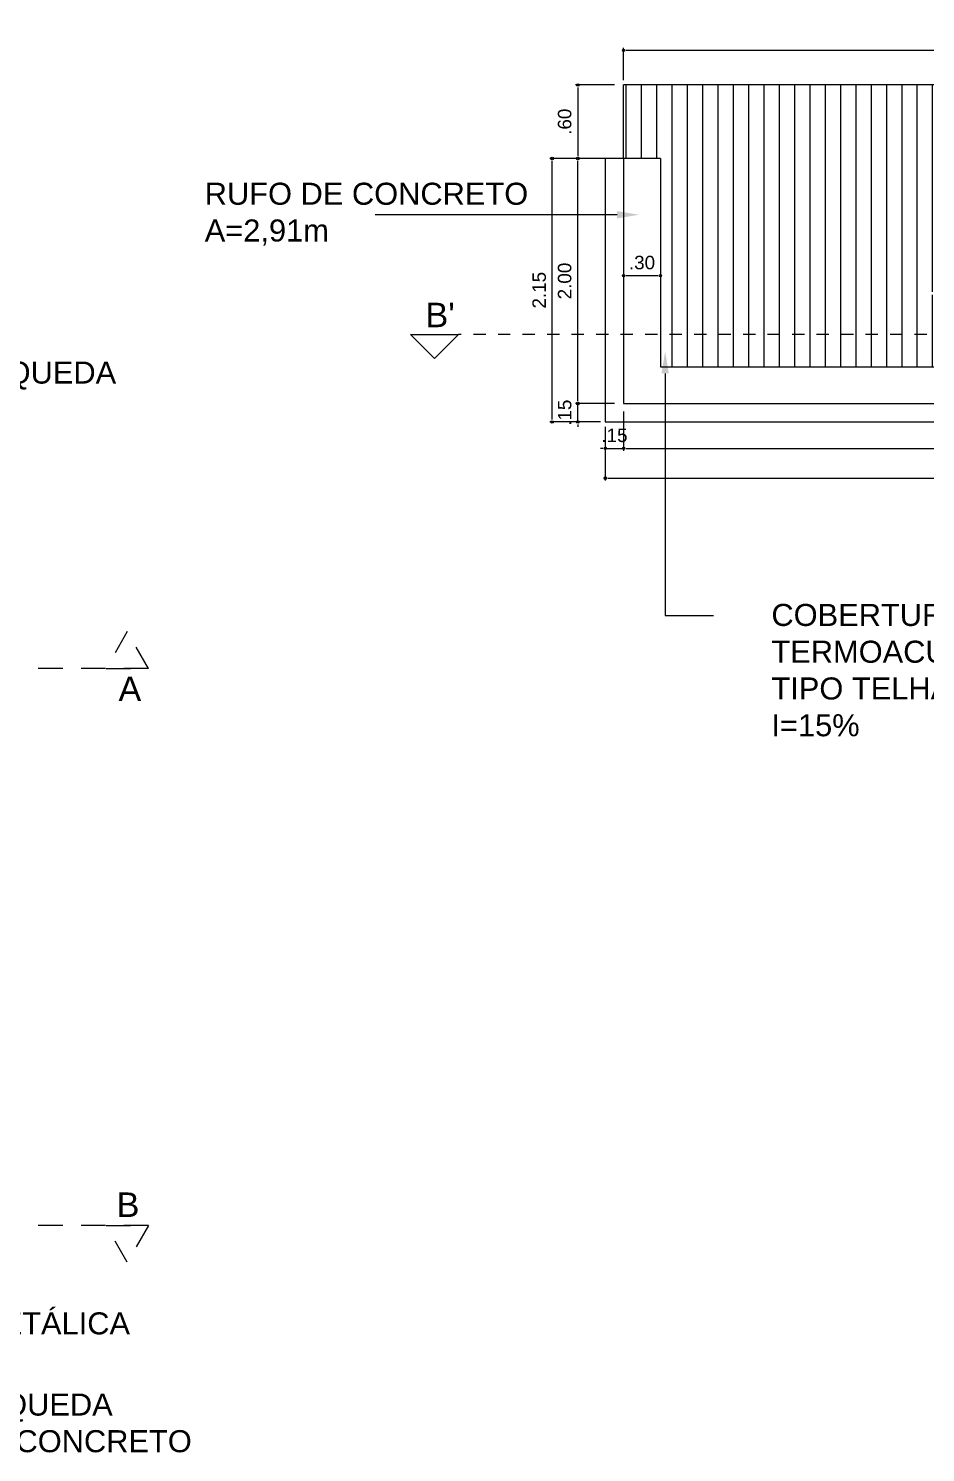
# Model space of a CAD drawing. Header units: millimetres. Extents: x 2125 to 3408, y 1171 to 1686.
# Drawn here: x 2578.39 to 2585.71, y 1450.6 to 1462.23 of the extents above; entities that cross this region are included whole.
import ezdxf

# ---------------------------------------------------------------- set-up
doc = ezdxf.new("R2010")
doc.units = ezdxf.units.MM
for name, pattern in [('CONTINU', [0]), ('CONTORNO_QUADRO_T', [0.35, 0.2, -0.15]), ('DASHDOT', [1, 0.5, -0.25, 0, -0.25])]:
    doc.linetypes.add(name, pattern=pattern)
for name, color, linetype in [('cotas', 7, 'Continuous'), ('linha de corte', 1, 'Continuous'), ('PAREDES', 4, 'Continuous'), ('TEXTO02', 3, 'Continuous'), ('TEXTO03', 2, 'Continuous'), ('TEXTO04', 6, 'Continuous')]:
    doc.layers.add(name, color=color, linetype=linetype)
doc.styles.add('ROMANS', font='arial.ttf')
doc.styles.get("Standard").update_dxf_attribs({"font": 'arial.ttf'})
doc.styles.add('TEXTO1', font='swissko.ttf', dxfattribs={"width": 0.6, "height": 0.1})
doc.dimstyles.new('ESCALA75', dxfattribs={"dimtxt": 0.11, "dimasz": 0.02, "dimexe": 0.02, "dimexo": 0.04, "dimgap": 0.05, "dimtad": 1, "dimzin": 4, "dimdsep": 46, "dimtxsty": 'ROMANS', "dimblk1": 'PPC', "dimblk2": 'PPC', "dimsah": 1, "dimcen": 0.02, "dimclrd": 7, "dimclre": 7, "dimclrt": 3, "dimazin": 1, "dimtfac": 1, "dimtix": 1, "dimtmove": 0, "dimatfit": 3, "dimldrblk": 'PPC', "dimfxl": 0, "dimtolj": 1, "dimtzin": 12, "dimarcsym": 0})

# ---------------------------------------------------------------- blocks, each defined once
blk = doc.blocks.new('PPC')
at = {"color": 2}
blk.add_circle((0, 0), 0.5, dxfattribs=at)
blk = doc.blocks.new('*D561')
at = {"layer": 'cotas', "color": 7, "lineweight": -2, "transparency": 16777216}
for p, q in [((2583.25, 1459.1), (2583.25, 1458.78)), ((2583.1, 1458.976), (2583.1, 1458.78)), ((2583.08, 1458.8), (2583.06, 1458.8)), ((2583.1, 1458.8), (2583.25, 1458.8)), ((2583.27, 1458.8), (2583.29, 1458.8))]:
    blk.add_line(p, q, dxfattribs=at)
at = {"layer": 'DEFPOINTS', "color": 0, "transparency": 16777216}
for p in [(2583.25, 1459.166), (2583.1, 1459.016), (2583.25, 1458.8)]:
    blk.add_point(p, dxfattribs=at)
at = {"layer": 'cotas', "color": 7, "lineweight": -2, "transparency": 16777216, "xscale": 0.02, "yscale": 0.02, "zscale": 0.02}
blk.add_blockref('PPC', (2583.1, 1458.8), dxfattribs=at)
at = {"layer": 'cotas', "color": 7, "lineweight": -2, "transparency": 16777216, "xscale": 0.02, "yscale": 0.02, "zscale": 0.02, "rotation": 180}
blk.add_blockref('PPC', (2583.25, 1458.8), dxfattribs=at)
at = {"layer": 'cotas', "color": 3, "transparency": 16777216, "insert": (2583.175, 1458.906), "char_height": 0.11, "attachment_point": 5, "style": 'ROMANS'}
blk.add_mtext('\\A1;.15', dxfattribs=at)
blk = doc.blocks.new('*D562')
at = {"layer": 'cotas', "color": 7, "lineweight": -2, "transparency": 16777216}
for p, q in [((2583.25, 1459.1), (2583.25, 1458.78)), ((2589.55, 1459.1), (2589.55, 1458.78)), ((2583.27, 1458.8), (2589.53, 1458.8))]:
    blk.add_line(p, q, dxfattribs=at)
at = {"layer": 'DEFPOINTS', "color": 0, "transparency": 16777216}
for p in [(2583.25, 1459.166), (2589.55, 1459.166), (2589.55, 1458.8)]:
    blk.add_point(p, dxfattribs=at)
at = {"layer": 'cotas', "color": 7, "lineweight": -2, "transparency": 16777216, "xscale": 0.02, "yscale": 0.02, "zscale": 0.02, "rotation": 180}
blk.add_blockref('PPC', (2583.25, 1458.8), dxfattribs=at)
at = {"layer": 'cotas', "color": 7, "lineweight": -2, "transparency": 16777216, "xscale": 0.02, "yscale": 0.02, "zscale": 0.02}
blk.add_blockref('PPC', (2589.55, 1458.8), dxfattribs=at)
at = {"layer": 'cotas', "color": 3, "transparency": 16777216, "insert": (2586.4, 1458.906), "char_height": 0.11, "attachment_point": 5, "style": 'ROMANS'}
blk.add_mtext('\\A1;6.30', dxfattribs=at)
blk = doc.blocks.new('*D564')
at = {"layer": 'cotas', "color": 7, "lineweight": -2, "transparency": 16777216}
for p, q in [((2583.1, 1458.857), (2583.1, 1458.537)), ((2589.7, 1458.857), (2589.7, 1458.537)), ((2583.12, 1458.557), (2589.68, 1458.557))]:
    blk.add_line(p, q, dxfattribs=at)
at = {"layer": 'DEFPOINTS', "color": 0, "transparency": 16777216}
for p in [(2583.1, 1459.016), (2589.7, 1459.016), (2589.7, 1458.557)]:
    blk.add_point(p, dxfattribs=at)
at = {"layer": 'cotas', "color": 7, "lineweight": -2, "transparency": 16777216, "xscale": 0.02, "yscale": 0.02, "zscale": 0.02, "rotation": 180}
blk.add_blockref('PPC', (2583.1, 1458.557), dxfattribs=at)
at = {"layer": 'cotas', "color": 7, "lineweight": -2, "transparency": 16777216, "xscale": 0.02, "yscale": 0.02, "zscale": 0.02}
blk.add_blockref('PPC', (2589.7, 1458.557), dxfattribs=at)
at = {"layer": 'cotas', "color": 3, "transparency": 16777216, "insert": (2586.4, 1458.663), "char_height": 0.11, "attachment_point": 5, "style": 'ROMANS'}
blk.add_mtext('\\A1;6.60', dxfattribs=at)
blk = doc.blocks.new('*D565')
at = {"layer": 'cotas', "color": 7, "lineweight": -2, "transparency": 16777216}
for p, q in [((2583.176, 1459.166), (2582.856, 1459.166)), ((2582.876, 1459.186), (2582.876, 1459.206)), ((2582.876, 1459.016), (2582.876, 1459.166)), ((2583.06, 1459.016), (2582.856, 1459.016)), ((2582.876, 1458.996), (2582.876, 1458.976))]:
    blk.add_line(p, q, dxfattribs=at)
at = {"layer": 'DEFPOINTS', "color": 0, "transparency": 16777216}
for p in [(2582.876, 1459.166), (2583.25, 1459.166), (2583.1, 1459.016)]:
    blk.add_point(p, dxfattribs=at)
at = {"layer": 'cotas', "color": 7, "lineweight": -2, "transparency": 16777216, "xscale": 0.02, "yscale": 0.02, "zscale": 0.02}
for p, rotation in [((2582.876, 1459.166), 270), ((2582.876, 1459.016), 90)]:
    blk.add_blockref('PPC', p, dxfattribs=dict(at, rotation=rotation))
at = {"layer": 'cotas', "color": 3, "transparency": 16777216, "insert": (2582.769, 1459.091), "char_height": 0.11, "attachment_point": 5, "rotation": 90, "style": 'ROMANS'}
blk.add_mtext('\\A1;.15', dxfattribs=at)
blk = doc.blocks.new('*D566')
at = {"layer": 'cotas', "color": 7, "lineweight": -2, "transparency": 16777216}
for p, q in [((2583.06, 1461.166), (2582.856, 1461.166)), ((2582.876, 1459.186), (2582.876, 1461.146)), ((2583.176, 1459.166), (2582.856, 1459.166))]:
    blk.add_line(p, q, dxfattribs=at)
at = {"layer": 'DEFPOINTS', "color": 0, "transparency": 16777216}
for p in [(2582.876, 1461.166), (2583.1, 1461.166), (2583.25, 1459.166)]:
    blk.add_point(p, dxfattribs=at)
at = {"layer": 'cotas', "color": 7, "lineweight": -2, "transparency": 16777216, "xscale": 0.02, "yscale": 0.02, "zscale": 0.02}
for p, rotation in [((2582.876, 1461.166), 90), ((2582.876, 1459.166), 270)]:
    blk.add_blockref('PPC', p, dxfattribs=dict(at, rotation=rotation))
at = {"layer": 'cotas', "color": 3, "transparency": 16777216, "insert": (2582.769, 1460.166), "char_height": 0.11, "attachment_point": 5, "rotation": 90, "style": 'ROMANS'}
blk.add_mtext('\\A1;2.00', dxfattribs=at)
blk = doc.blocks.new('*D567')
at = {"layer": 'cotas', "color": 7, "lineweight": -2, "transparency": 16777216}
for p, q in [((2582.967, 1461.166), (2582.647, 1461.166)), ((2582.667, 1459.036), (2582.667, 1461.146)), ((2582.967, 1459.016), (2582.647, 1459.016))]:
    blk.add_line(p, q, dxfattribs=at)
at = {"layer": 'DEFPOINTS', "color": 0, "transparency": 16777216}
for p in [(2582.667, 1461.166), (2583.1, 1461.166), (2583.1, 1459.016)]:
    blk.add_point(p, dxfattribs=at)
at = {"layer": 'cotas', "color": 7, "lineweight": -2, "transparency": 16777216, "xscale": 0.02, "yscale": 0.02, "zscale": 0.02}
for p, rotation in [((2582.667, 1461.166), 90), ((2582.667, 1459.016), 270)]:
    blk.add_blockref('PPC', p, dxfattribs=dict(at, rotation=rotation))
at = {"layer": 'cotas', "color": 3, "transparency": 16777216, "insert": (2582.561, 1460.091), "char_height": 0.11, "attachment_point": 5, "rotation": 90, "style": 'ROMANS'}
blk.add_mtext('\\A1;2.15', dxfattribs=at)
blk = doc.blocks.new('*D571')
at = {"layer": 'cotas', "color": 7, "lineweight": -2, "transparency": 16777216}
for p, q in [((2583.25, 1460.276), (2583.25, 1460.189)), ((2583.53, 1460.209), (2583.27, 1460.209)), ((2583.55, 1460.276), (2583.55, 1460.189))]:
    blk.add_line(p, q, dxfattribs=at)
at = {"layer": 'DEFPOINTS', "color": 0, "transparency": 16777216}
for p in [(2583.25, 1460.316), (2583.55, 1460.316), (2583.25, 1460.209)]:
    blk.add_point(p, dxfattribs=at)
at = {"layer": 'cotas', "color": 7, "lineweight": -2, "transparency": 16777216, "xscale": 0.02, "yscale": 0.02, "zscale": 0.02, "rotation": 180}
blk.add_blockref('PPC', (2583.25, 1460.209), dxfattribs=at)
at = {"layer": 'cotas', "color": 7, "lineweight": -2, "transparency": 16777216, "xscale": 0.02, "yscale": 0.02, "zscale": 0.02}
blk.add_blockref('PPC', (2583.55, 1460.209), dxfattribs=at)
at = {"layer": 'cotas', "color": 3, "transparency": 16777216, "insert": (2583.4, 1460.316), "char_height": 0.11, "attachment_point": 5, "style": 'ROMANS'}
blk.add_mtext('\\A1;.30', dxfattribs=at)
blk = doc.blocks.new('*D574')
at = {"layer": 'cotas', "color": 7, "lineweight": -2, "transparency": 16777216}
for p, q in [((2583.25, 1461.806), (2583.25, 1462.069)), ((2583.27, 1462.049), (2589.53, 1462.049)), ((2589.55, 1461.806), (2589.55, 1462.069))]:
    blk.add_line(p, q, dxfattribs=at)
at = {"layer": 'DEFPOINTS', "color": 0, "transparency": 16777216}
for p in [(2589.55, 1462.049), (2583.25, 1461.766), (2589.55, 1461.766)]:
    blk.add_point(p, dxfattribs=at)
at = {"layer": 'cotas', "color": 7, "lineweight": -2, "transparency": 16777216, "xscale": 0.02, "yscale": 0.02, "zscale": 0.02, "rotation": 180}
blk.add_blockref('PPC', (2583.25, 1462.049), dxfattribs=at)
at = {"layer": 'cotas', "color": 7, "lineweight": -2, "transparency": 16777216, "xscale": 0.02, "yscale": 0.02, "zscale": 0.02}
blk.add_blockref('PPC', (2589.55, 1462.049), dxfattribs=at)
at = {"layer": 'cotas', "color": 3, "transparency": 16777216, "insert": (2586.4, 1462.155), "char_height": 0.11, "attachment_point": 5, "style": 'ROMANS'}
blk.add_mtext('\\A1;6.30', dxfattribs=at)
blk = doc.blocks.new('*D575')
at = {"layer": 'cotas', "color": 7, "lineweight": -2, "transparency": 16777216}
for p, q in [((2583.176, 1461.766), (2582.856, 1461.766)), ((2582.876, 1461.746), (2582.876, 1461.186)), ((2583.176, 1461.166), (2582.856, 1461.166))]:
    blk.add_line(p, q, dxfattribs=at)
at = {"layer": 'DEFPOINTS', "color": 0, "transparency": 16777216}
for p in [(2583.25, 1461.766), (2582.876, 1461.166), (2583.25, 1461.166)]:
    blk.add_point(p, dxfattribs=at)
at = {"layer": 'cotas', "color": 7, "lineweight": -2, "transparency": 16777216, "xscale": 0.02, "yscale": 0.02, "zscale": 0.02}
for p, rotation in [((2582.876, 1461.766), 90), ((2582.876, 1461.166), 270)]:
    blk.add_blockref('PPC', p, dxfattribs=dict(at, rotation=rotation))
at = {"layer": 'cotas', "color": 3, "transparency": 16777216, "insert": (2582.769, 1461.466), "char_height": 0.11, "attachment_point": 5, "rotation": 90, "style": 'ROMANS'}
blk.add_mtext('\\A1;.60', dxfattribs=at)

msp = doc.modelspace()

# ---------------------------------------------------------------- hatches: boundary and pattern name
h = msp.add_hatch()
h.set_pattern_fill('LINE', color=1, angle=450)
h.set_pattern_definition([(90, (3442.52192, 1433.12828), (-0.125, 4e-17), [])])
h.paths.add_polyline_path([(2583.55, 1459.7282), (2586.1422, 1459.7282), (2586.1422, 1460.0535), (2585.7476, 1460.0535), (2586.1422, 1460.4544), (2586.1422, 1461.7664), (2583.25, 1461.7664), (2583.25, 1461.1664), (2583.55, 1461.1664)])
h.paths.add_polyline_path([(2583.55, 1459.4664), (2586.1422, 1459.4664), (2586.1422, 1459.7282), (2583.55, 1459.7282)])
h.paths.add_polyline_path([(2586.1422, 1459.4664), (2589.25, 1459.4664), (2589.25, 1459.7282), (2586.1422, 1459.7282)])
h.paths.add_polyline_path([(2587.1965, 1460.0535), (2586.1422, 1460.0535), (2586.1422, 1459.7282), (2589.25, 1459.7282), (2589.25, 1461.1664), (2589.55, 1461.1664), (2589.55, 1461.7664), (2586.1422, 1461.7664), (2586.1422, 1460.4544), (2586.4721, 1460.7895)])

# ---------------------------------------------------------------- linework, layer by layer
at = {"color": 1}
for p in [(2589.55, 1461.7664), (2583.25, 1461.1664)]:
    msp.add_line(p, (2583.25, 1461.7664), dxfattribs=at)
at = {"layer": 'linha de corte', "linetype": 'CONTORNO_QUADRO_T'}
for p, q in [((2579.3721, 1457.0045), (2527.0479, 1457.0045)), ((2579.3721, 1452.4566), (2527.0479, 1452.4566))]:
    msp.add_line(p, q, dxfattribs=at)
for points in [[(2579.1989, 1457.3045), (2579.0256, 1457.0045), (2579.3721, 1457.0045)], [(2579.1989, 1452.1566), (2579.0256, 1452.4566), (2579.3721, 1452.4566)]]:
    msp.add_lwpolyline(points, close=True, dxfattribs=at)
at = {"layer": 'PAREDES', "linetype": 'Continuous', "ltscale": 0.0001}
for p, q in [((2583.1, 1461.1664), (2583.1, 1459.0164)), ((2583.25, 1461.1664), (2583.1, 1461.1664)), ((2583.1, 1459.0164), (2589.7, 1459.0164))]:
    msp.add_line(p, q, dxfattribs=at)
at = {"layer": 'TEXTO02', "color": 2, "linetype": 'CONTINU', "ltscale": 0.01}
for p, q in [((2583.25, 1461.1664), (2583.25, 1459.1664)), ((2583.55, 1461.1664), (2583.25, 1461.1664)), ((2583.55, 1461.1664), (2583.55, 1459.4664)), ((2583.55, 1459.4664), (2589.25, 1459.4664)), ((2583.25, 1459.1664), (2589.55, 1459.1664))]:
    msp.add_line(p, q, dxfattribs=at)
at = {"layer": 'TEXTO02', "color": 2, "linetype": 'DASHDOT', "ltscale": 0.01}
msp.add_line((2590.9253, 1459.7282), (2581.9025, 1459.7282), dxfattribs=at)
at = {"layer": 'TEXTO03', "linetype": 'ByBlock', "lineweight": -2, "ltscale": 0.0001}
msp.add_line((2583.589, 1457.437), (2583.984, 1457.437), dxfattribs=at)
for points in [[(2583.1967, 1460.7069), (2581.2226, 1460.7069)], [(2583.589, 1459.4112), (2583.589, 1457.437)]]:
    msp.add_lwpolyline(points, dxfattribs=at)
at = {"layer": 'TEXTO03', "ltscale": 0.0001}
for points in [[(2583.1967, 1460.7369), (2583.3767, 1460.7069), (2583.1967, 1460.6769)], [(2583.559, 1459.4112), (2583.589, 1459.5912), (2583.619, 1459.4112)]]:
    msp.add_solid(points, dxfattribs=at)
at = {"layer": 'TEXTO04'}
msp.add_lwpolyline([(2581.7068, 1459.534), (2581.5111, 1459.7282), (2581.9025, 1459.7282)], close=True, dxfattribs=at)

# ---------------------------------------------------------------- texts
at = {"layer": 'linha de corte', "ltscale": 0.0001, "char_height": 0.12, "width": 0.619452, "attachment_point": 1, "style": 'TEXTO1'}
for s, insert in [("{\\fSansSerif|b0|i0|c2|p2;\\H1.6667x;\\W1;B'}", (2581.6325, 1459.989)), ('{\\fSansSerif|b0|i0|c2|p2;\\H1.6667x;\\W1;A}', (2579.1271, 1456.9368)), ('{\\fSansSerif|b0|i0|c2|p2;\\H1.6667x;\\W1;B}', (2579.1117, 1452.7265))]:
    msp.add_mtext(s, dxfattribs=dict(at, insert=insert))
at = {"layer": 'TEXTO02', "ltscale": 0.0001, "char_height": 0.18, "attachment_point": 1}
for s, insert in [('{\\C2;TUBO DE QUEDA}', (2577.027, 1459.5087)), ('{\\C2;CALHA METÁLICA}', (2577.0559, 1451.7479)), ('{\\C2;TUBO DE QUEDA}', (2576.9986, 1451.0852)), ('{\\C2;RUFO EM CONCRETO}', (2577.0575, 1450.7862))]:
    msp.add_mtext(s, dxfattribs=dict(at, insert=insert))
at = {"layer": 'TEXTO03', "ltscale": 0.0001, "char_height": 0.18, "attachment_point": 1}
for s, insert in [('RUFO DE CONCRETO\\PA=2,91m', (2579.8312, 1460.9685)), ('COBERTURA METÁLICA\\PTERMOACÚSTICA DO \\PTIPO TELHA SANDUÍCHE\\PI=15%', (2584.4562, 1457.5303))]:
    msp.add_mtext(s, dxfattribs=dict(at, insert=insert))

# ---------------------------------------------------------------- dimensions: what is measured, and where the dimension line sits
at = {"layer": 'cotas'}
for base, p1, p2, picture, middle in [((2589.55, 1462.0489), (2583.25, 1461.7664), (2589.55, 1461.7664), '*D574', (2586.4, 1462.1551)), ((2583.25, 1460.2094), (2583.55, 1460.3164), (2583.25, 1460.3164), '*D571', (2583.4, 1460.3156)), ((2583.25, 1458.7999), (2583.1, 1459.0164), (2583.25, 1459.1664), '*D561', (2583.175, 1458.9061)), ((2589.55, 1458.7999), (2583.25, 1459.1664), (2589.55, 1459.1664), '*D562', (2586.4, 1458.9061)), ((2589.7, 1458.5568), (2583.1, 1459.0164), (2589.7, 1459.0164), '*D564', (2586.4, 1458.663))]:
    dim = msp.add_linear_dim(base=base, p1=p1, p2=p2, dimstyle='ESCALA75', dxfattribs=at)
    dim.commit()
    dim.dimension.update_dxf_attribs({"geometry": picture, "text_midpoint": middle})
for base, p1, p2, picture, middle in [((2582.8755, 1461.1664), (2583.25, 1461.7664), (2583.25, 1461.1664), '*D575', (2582.7694, 1461.4664)), ((2582.6674, 1461.1664), (2583.1, 1459.0164), (2583.1, 1461.1664), '*D567', (2582.5612, 1460.0914)), ((2582.8755, 1461.1664), (2583.25, 1459.1664), (2583.1, 1461.1664), '*D566', (2582.7694, 1460.1664)), ((2582.8755, 1459.1664), (2583.1, 1459.0164), (2583.25, 1459.1664), '*D565', (2582.7694, 1459.0914))]:
    dim = msp.add_linear_dim(base=base, p1=p1, p2=p2, angle=90, dimstyle='ESCALA75', dxfattribs=at)
    dim.commit()
    dim.dimension.update_dxf_attribs({"geometry": picture, "text_midpoint": middle})

doc.saveas('drawing.dxf')
